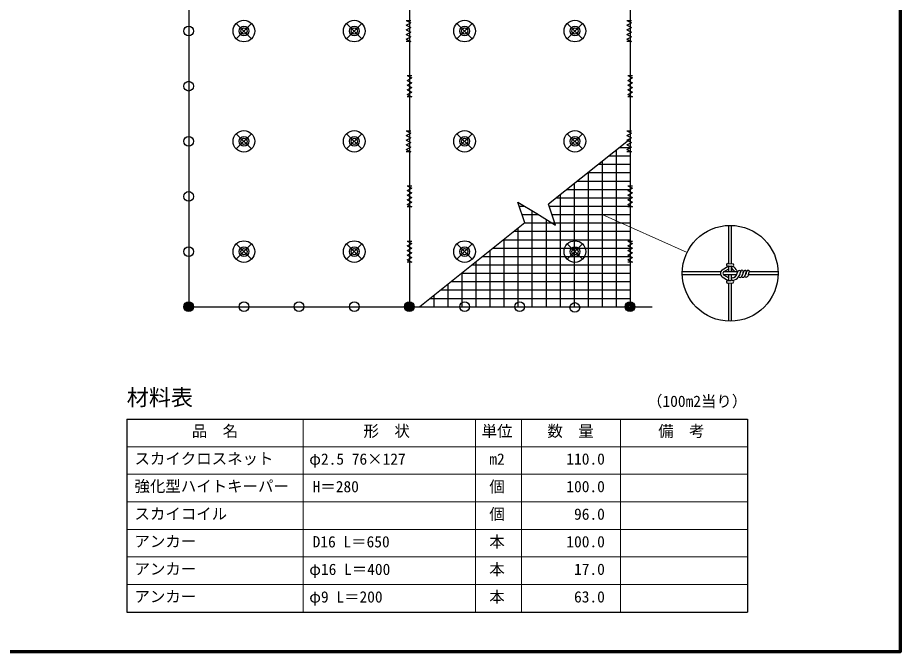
# Model space of a CAD drawing. Units: millimetres, scale not verified. Extents: x 400 to 16400, y 400 to 11650.
# Drawn here: x 8400 to 16400, y 400 to 6146 of the extents above; entities that cross this region are included whole.
import ezdxf
from ezdxf.enums import TextEntityAlignment as Align

# ---------------------------------------------------------------- set-up
doc = ezdxf.new("R2010")
doc.units = ezdxf.units.MM
doc.header["$LTSCALE"] = 40
for name, color, linetype in [('C-BMK-HTXT', 7, 'Continuous'), ('C-MTR-TXT', 5, 'Continuous'), ('C-TTL-TXT', 7, 'Continuous')]:
    doc.layers.add(name, color=color, linetype=linetype)
for name, color, linetype, lineweight in [('C-MTR-FRAM', 5, 'Continuous', 25), ('C-MTR-LINE', 5, 'Continuous', 13), ('C-STR', 7, 'Continuous', 25), ('C-STR-HTXT', 1, 'Continuous', 13), ('C-TTL-LINE', 7, 'Continuous', 25)]:
    doc.layers.add(name, color=color, linetype=linetype, lineweight=lineweight)
doc.styles.add('ＭＳ ゴシック', font='')
doc.styles.get('ＭＳ ゴシック').set_extended_font_data('MS Gothic')

msp = doc.modelspace()

# ---------------------------------------------------------------- linework, layer by layer
at = {"layer": 'C-MTR-FRAM'}
for p, q in [((9388.84, 2505.73), (9388.84, 755.73)), ((9388.84, 2505.73), (15014.11, 2505.73)), ((15014.11, 2505.73), (15014.11, 755.73)), ((9388.84, 755.73), (15014.11, 755.73))]:
    msp.add_line(p, q, dxfattribs=at)
at = {"layer": 'C-MTR-LINE'}
for p, q in [((10988.84, 2505.73), (10988.84, 755.73)), ((12548.56, 2505.73), (12548.56, 755.73)), ((12966.18, 2505.73), (12966.18, 755.73)), ((13863.21, 2505.73), (13863.21, 755.73)), ((9388.84, 2255.73), (15014.11, 2255.73)), ((9388.84, 2005.73), (15014.11, 2005.73)), ((9388.84, 1755.73), (15014.11, 1755.73)), ((9388.84, 1505.73), (15014.11, 1505.73)), ((9388.84, 1255.73), (15014.11, 1255.73)), ((9388.84, 1005.73), (15014.11, 1005.73))]:
    msp.add_line(p, q, dxfattribs=at)
at = {"layer": 'C-STR'}
for p, q in [((9950.57, 6275.07), (9950.57, 3524.91)), ((11950.57, 6275.07), (11950.57, 3524.91)), ((13950.57, 6275.07), (13950.57, 3524.91)), ((10381.27, 5955.62), (10519.87, 6094.21)), ((10381.27, 6094.21), (10519.87, 5955.62)), ((11381.27, 5955.62), (11519.87, 6094.21)), ((11381.27, 6094.21), (11519.87, 5955.62)), ((11920.87, 6119.79), (11963.3, 6098.58)), ((11920.87, 6119.79), (11963.3, 6119.79)), ((11920.87, 6077.36), (11963.3, 6098.58)), ((12381.27, 5955.62), (12519.87, 6094.21)), ((12381.27, 6094.21), (12519.87, 5955.62)), ((13381.27, 5955.62), (13519.87, 6094.21)), ((13381.27, 6094.21), (13519.87, 5955.62)), ((13920.87, 6119.79), (13963.3, 6098.58)), ((13920.87, 6119.79), (13963.3, 6119.79)), ((13920.87, 6077.36), (13963.3, 6098.58)), ((11920.87, 6077.36), (11963.3, 6056.15)), ((11920.87, 6034.94), (11963.3, 6056.15)), ((11920.87, 6034.94), (11963.3, 6013.72)), ((11920.87, 5992.51), (11963.3, 6013.72)), ((13920.87, 6077.36), (13963.3, 6056.15)), ((13920.87, 6034.94), (13963.3, 6056.15)), ((13920.87, 6034.94), (13963.3, 6013.72)), ((13920.87, 5992.51), (13963.3, 6013.72)), ((11920.87, 5992.51), (11963.3, 5971.3)), ((11920.87, 5950.09), (11963.3, 5971.3)), ((11920.87, 5950.09), (11963.3, 5928.87)), ((11963.3, 5928.87), (11920.87, 5928.87)), ((13920.87, 5992.51), (13963.3, 5971.3)), ((13920.87, 5950.09), (13963.3, 5971.3)), ((13920.87, 5950.09), (13963.3, 5928.87)), ((13963.3, 5928.87), (13920.87, 5928.87)), ((11929.36, 5620.37), (11971.78, 5599.16)), ((11929.36, 5620.37), (11971.78, 5620.37)), ((13929.36, 5620.37), (13971.78, 5599.16)), ((13929.36, 5620.37), (13971.78, 5620.37)), ((11929.36, 5577.95), (11971.78, 5599.16)), ((11929.36, 5577.95), (11971.78, 5556.73)), ((11929.36, 5535.52), (11971.78, 5556.73)), ((11929.36, 5535.52), (11971.78, 5514.31)), ((13929.36, 5577.95), (13971.78, 5599.16)), ((13929.36, 5577.95), (13971.78, 5556.73)), ((13929.36, 5535.52), (13971.78, 5556.73)), ((13929.36, 5535.52), (13971.78, 5514.31)), ((11929.36, 5493.1), (11971.78, 5514.31)), ((11929.36, 5493.1), (11971.78, 5471.88)), ((11929.36, 5450.67), (11971.78, 5471.88)), ((11929.36, 5450.67), (11971.78, 5429.46)), ((13929.36, 5493.1), (13971.78, 5514.31)), ((13929.36, 5493.1), (13971.78, 5471.88)), ((13929.36, 5450.67), (13971.78, 5471.88)), ((13929.36, 5450.67), (13971.78, 5429.46)), ((11971.78, 5429.46), (11929.36, 5429.46)), ((13971.78, 5429.46), (13929.36, 5429.46)), ((10381.27, 4955.62), (10519.87, 5094.21)), ((10381.27, 5094.21), (10519.87, 4955.62)), ((11381.27, 4955.62), (11519.87, 5094.21)), ((11381.27, 5094.21), (11519.87, 4955.62)), ((11920.87, 5119.79), (11963.3, 5098.58)), ((11920.87, 5119.79), (11963.3, 5119.79)), ((11920.87, 5077.36), (11963.3, 5098.58)), ((11920.87, 5077.36), (11963.3, 5056.15)), ((11920.87, 5034.94), (11963.3, 5056.15)), ((12381.27, 4955.62), (12519.87, 5094.21)), ((12381.27, 5094.21), (12519.87, 4955.62)), ((13950.57, 5044.91), (13211.95, 4455.57)), ((13381.27, 4955.62), (13519.87, 5094.21)), ((13381.27, 5094.21), (13519.87, 4955.62)), ((13920.87, 5119.79), (13963.3, 5098.58)), ((13920.87, 5119.79), (13963.3, 5119.79)), ((13920.87, 5077.36), (13963.3, 5098.58)), ((13920.87, 5077.36), (13963.3, 5056.15)), ((13920.87, 5034.94), (13963.3, 5056.15)), ((11920.87, 5034.94), (11963.3, 5013.72)), ((11920.87, 4992.51), (11963.3, 5013.72)), ((11920.87, 4992.51), (11963.3, 4971.3)), ((11920.87, 4950.09), (11963.3, 4971.3)), ((13855.32, 4968.91), (13950.57, 4968.91)), ((13920.87, 5034.94), (13963.3, 5013.72)), ((13920.87, 4992.51), (13963.3, 5013.72)), ((13920.87, 4992.51), (13963.3, 4971.3)), ((13920.87, 4950.09), (13963.3, 4971.3)), ((11920.87, 4950.09), (11963.3, 4928.87)), ((11963.3, 4928.87), (11920.87, 4928.87)), ((13760.07, 4892.91), (13950.57, 4892.91)), ((13823.57, 4943.58), (13823.57, 3524.91)), ((13920.87, 4950.09), (13963.3, 4928.87)), ((13963.3, 4928.87), (13920.87, 4928.87)), ((13664.82, 4816.91), (13950.57, 4816.91)), ((13696.57, 4842.25), (13696.57, 3524.91)), ((13569.57, 4740.91), (13569.57, 3524.91)), ((13569.57, 4740.91), (13950.57, 4740.91)), ((13474.32, 4664.91), (13950.57, 4664.91)), ((11929.36, 4620.37), (11971.78, 4599.16)), ((11929.36, 4620.37), (11971.78, 4620.37)), ((11929.36, 4577.95), (11971.78, 4599.16)), ((11929.36, 4577.95), (11971.78, 4556.73)), ((13379.07, 4588.91), (13950.57, 4588.91)), ((13442.57, 4639.58), (13442.57, 3524.91)), ((13929.36, 4620.37), (13971.78, 4599.16)), ((13929.36, 4620.37), (13971.78, 4620.37)), ((13929.36, 4577.95), (13971.78, 4599.16)), ((13929.36, 4577.95), (13971.78, 4556.73)), ((11929.36, 4535.52), (11971.78, 4556.73)), ((11929.36, 4535.52), (11971.78, 4514.31)), ((11929.36, 4493.1), (11971.78, 4514.31)), ((11929.36, 4493.1), (11971.78, 4471.88)), ((13283.82, 4512.91), (13950.57, 4512.91)), ((13315.57, 4538.25), (13315.57, 3524.91)), ((13929.36, 4535.52), (13971.78, 4556.73)), ((13929.36, 4535.52), (13971.78, 4514.31)), ((13929.36, 4493.1), (13971.78, 4514.31)), ((13929.36, 4493.1), (13971.78, 4471.88)), ((11929.36, 4450.67), (11971.78, 4471.88)), ((11929.36, 4450.67), (11971.78, 4429.46)), ((11971.78, 4429.46), (11929.36, 4429.46)), ((12998.07, 4284.91), (12934.32, 4474.48)), ((12934.32, 4474.48), (13105.01, 4370.24)), ((12946.96, 4436.91), (12995.84, 4436.91)), ((13275.69, 4266), (13211.95, 4455.57)), ((13218.22, 4436.91), (13950.57, 4436.91)), ((13929.36, 4450.67), (13971.78, 4471.88)), ((13929.36, 4450.67), (13971.78, 4429.46)), ((13971.78, 4429.46), (13929.36, 4429.46)), ((12972.51, 4360.91), (13120.28, 4360.91)), ((13061.57, 4396.77), (13061.57, 3524.91)), ((13105.01, 4370.24), (13275.69, 4266)), ((13243.78, 4360.91), (13950.57, 4360.91)), ((12998.07, 4284.91), (12045.57, 3524.91)), ((12998.07, 4284.91), (13950.57, 4284.91)), ((13188.57, 4319.21), (13188.57, 3524.91)), ((14844.7, 3916.67), (14844.7, 4262.58)), ((14869.7, 3915.36), (14869.7, 4262.58)), ((12902.82, 4208.91), (13950.57, 4208.91)), ((12934.57, 4234.25), (12934.57, 3524.91)), ((10381.27, 3955.62), (10519.87, 4094.21)), ((10381.27, 4094.21), (10519.87, 3955.62)), ((11381.27, 3955.62), (11519.87, 4094.21)), ((11381.27, 4094.21), (11519.87, 3955.62)), ((11929.36, 4120.37), (11971.78, 4099.16)), ((11929.36, 4120.37), (11971.78, 4120.37)), ((11929.36, 4077.95), (11971.78, 4099.16)), ((12381.27, 3955.62), (12519.87, 4094.21)), ((12381.27, 4094.21), (12519.87, 3955.62)), ((12807.57, 4132.91), (13950.57, 4132.91)), ((12807.57, 4132.91), (12807.57, 3524.91)), ((13381.27, 3955.62), (13519.87, 4094.21)), ((13381.27, 4094.21), (13519.87, 3955.62)), ((13929.36, 4120.37), (13971.78, 4099.16)), ((13929.36, 4120.37), (13971.78, 4120.37)), ((13929.36, 4077.95), (13971.78, 4099.16)), ((11929.36, 4077.95), (11971.78, 4056.73)), ((11929.36, 4035.52), (11971.78, 4056.73)), ((11929.36, 4035.52), (11971.78, 4014.31)), ((11929.36, 3993.1), (11971.78, 4014.31)), ((12680.57, 4031.58), (12680.57, 3524.91)), ((12712.32, 4056.91), (13950.57, 4056.91)), ((13929.36, 4077.95), (13971.78, 4056.73)), ((13929.36, 4035.52), (13971.78, 4056.73)), ((13929.36, 4035.52), (13971.78, 4014.31)), ((13929.36, 3993.1), (13971.78, 4014.31)), ((11929.36, 3993.1), (11971.78, 3971.88)), ((11929.36, 3950.67), (11971.78, 3971.88)), ((11929.36, 3950.67), (11971.78, 3929.46)), ((11971.78, 3929.46), (11929.36, 3929.46)), ((12553.57, 3930.25), (12553.57, 3524.91)), ((12617.07, 3980.91), (13950.57, 3980.91)), ((13929.36, 3993.1), (13971.78, 3971.88)), ((13929.36, 3950.67), (13971.78, 3971.88)), ((13929.36, 3950.67), (13971.78, 3929.46)), ((13971.78, 3929.46), (13929.36, 3929.46)), ((12521.82, 3904.91), (13950.57, 3904.91)), ((14771.22, 3840.49), (14423.75, 3840.49)), ((14784.44, 3859.26), (14839.9, 3893.36)), ((14797.83, 3840.49), (14844.7, 3869.31)), ((14924.89, 3840.49), (14797.83, 3840.49)), ((14831.11, 3894.7), (14838.12, 3892.27)), ((14832.56, 3917.31), (14883.6, 3914.64)), ((14841.63, 3893.8), (14866.85, 3892.48)), ((14844.7, 3840.49), (14844.7, 3893.64)), ((14869.7, 3884.43), (14882.05, 3892.03)), ((14869.7, 3840.24), (14869.7, 3889.49)), ((14918.48, 3851.67), (14923.59, 3840.49)), ((14922.2, 3827.99), (14925.99, 3845.58)), ((14949.05, 3827.99), (14952.84, 3845.58)), ((14979.25, 3840.49), (14976.29, 3840.49)), ((14976.83, 3829.36), (14980.4, 3845.8)), ((14999.3, 3824.47), (15002.79, 3840.49)), ((15006.73, 3840.49), (15002.79, 3840.49)), ((15004.6, 3830.72), (15007.95, 3846.11)), ((15027.08, 3825.83), (15030.27, 3840.49)), ((15292.04, 3840.49), (15030.27, 3840.49)), ((12426.57, 3828.91), (13950.57, 3828.91)), ((12426.57, 3828.91), (12426.57, 3524.91)), ((14771.22, 3815.49), (14423.75, 3815.49)), ((14784.44, 3796.72), (14840.7, 3762.12)), ((14797.83, 3815.49), (14844.7, 3786.66)), ((14917.67, 3815.49), (14797.83, 3815.49)), ((14831.11, 3761.27), (14838.12, 3763.71)), ((14841.63, 3762.17), (14866.85, 3763.49)), ((14844.7, 3762.33), (14844.7, 3815.49)), ((14869.7, 3766.49), (14869.7, 3815.49)), ((14874.93, 3785.82), (14869.7, 3784.95)), ((14869.7, 3771.55), (14882.05, 3763.95)), ((14971.58, 3815.49), (14969.39, 3815.49)), ((14998.59, 3815.49), (14996.7, 3815.49)), ((15292.02, 3815.49), (15023.97, 3815.49)), ((12299.57, 3727.58), (12299.57, 3524.91)), ((12331.32, 3752.91), (13950.57, 3752.91)), ((14832.56, 3738.66), (14883.6, 3741.34)), ((14844.7, 3394.13), (14844.7, 3739.3)), ((14869.7, 3394.09), (14869.7, 3740.61)), ((12140.82, 3600.91), (13950.57, 3600.91)), ((12172.57, 3626.25), (12172.57, 3524.91)), ((12236.07, 3676.91), (13950.57, 3676.91)), ((9950.57, 3524.91), (14149.91, 3524.91))]:
    msp.add_line(p, q, dxfattribs=at)
for centre, radius in [((10450.57, 6024.91), 98), ((11450.57, 6024.91), 98), ((12450.57, 6024.91), 98), ((13450.57, 6024.91), 98), ((9950.57, 6024.91), 44), ((10450.57, 6024.91), 44), ((10450.57, 6024.91), 28.16), ((11450.57, 6024.91), 44), ((11450.57, 6024.91), 28.16), ((12450.57, 6024.91), 44), ((12450.57, 6024.91), 28.16), ((13450.57, 6024.91), 44), ((13450.57, 6024.91), 28.16), ((9950.57, 5524.91), 44), ((10450.57, 5024.91), 98), ((11450.57, 5024.91), 98), ((12450.57, 5024.91), 98), ((13450.57, 5024.91), 98), ((9950.57, 5024.91), 44), ((10450.57, 5024.91), 44), ((10450.57, 5024.91), 28.16), ((11450.57, 5024.91), 44), ((11450.57, 5024.91), 28.16), ((12450.57, 5024.91), 44), ((12450.57, 5024.91), 28.16), ((13450.57, 5024.91), 44), ((13450.57, 5024.91), 28.16), ((9950.57, 4524.91), 44), ((10450.57, 4024.91), 98), ((11450.57, 4024.91), 98), ((12450.57, 4024.91), 98), ((13450.57, 4024.91), 98), ((9950.57, 4024.91), 44), ((10450.57, 4024.91), 44), ((10450.57, 4024.91), 28.16), ((11450.57, 4024.91), 44), ((11450.57, 4024.91), 28.16), ((12450.57, 4024.91), 44), ((12450.57, 4024.91), 28.16), ((13450.57, 4024.91), 44), ((13450.57, 4024.91), 28.16), ((9950.57, 3524.91), 44), ((9950.57, 3524.91), 35.2), ((9950.57, 3524.91), 28.16), ((9950.57, 3524.91), 22.53), ((9950.57, 3524.91), 18.02), ((9950.57, 3524.91), 14.42), ((10450.57, 3524.91), 44), ((10950.57, 3524.91), 44), ((11450.57, 3524.91), 44), ((11950.57, 3524.91), 44), ((11950.57, 3524.91), 35.2), ((11950.57, 3524.91), 28.16), ((11950.57, 3524.91), 22.53), ((11950.57, 3524.91), 18.02), ((11950.57, 3524.91), 14.42), ((12450.57, 3524.91), 44), ((12950.57, 3524.91), 44), ((13449.74, 3518.25), 44), ((13950.57, 3524.91), 44), ((13950.57, 3524.91), 35.2), ((13950.57, 3524.91), 28.16), ((13950.57, 3524.91), 22.53), ((13950.57, 3524.91), 18.02), ((13950.57, 3524.91), 14.42)]:
    msp.add_circle(centre, radius, dxfattribs=at)
at = {"layer": 'C-STR', "color": 1}
msp.add_circle((14857.89, 3828.26), 434.32, dxfattribs=at)
at = {"layer": 'C-STR'}
for centre, radius, start, end in [((14808.89, 3827.99), 39.69, 128.01607, 231.98393), ((14808.89, 3827.99), 16.69, 131.5064, 228.4936), ((14834.67, 3905.83), 11.68, 100.41103, 252.254), ((14841.47, 3890.81), 3, 87, 121.5903), ((14866.7, 3889.49), 3, 0, 87), ((14817.13, 3795.27), 92.98, 29.09588, 55.57479), ((14877.72, 3903.68), 12.43, 290.38425, 61.79497), ((14817.13, 3795.27), 115.98, 29.09588, 55.57479), ((14939.06, 3838.42), 14.9, 24.48532, 151.3129), ((14969.73, 3842.35), 17.2, 142.96376, 169.16915), ((14964.08, 3840.18), 14.9, 1.15077, 122.83183), ((15144.69, 3784.98), 177.32, 161.75655, 167.67008), ((14997.1, 3841.65), 17.2, 142.96376, 169.16915), ((14991.45, 3839.49), 14.9, 3.85673, 122.83183), ((15024.65, 3841.96), 17.2, 142.96376, 169.16915), ((15018.99, 3839.79), 14.9, 2.66952, 122.83183), ((14834.67, 3750.15), 11.68, 107.746, 259.58897), ((14841.47, 3765.17), 3, 238.4097, 273), ((14866.7, 3766.49), 3, 273, 0), ((14868.83, 3840.24), 54.76, 276.4031, 347.07226), ((14877.72, 3752.3), 12.43, 298.20503, 69.61575), ((14868.83, 3840.24), 77.76, 280.22624, 325.22142), ((14945.76, 3813.26), 21.74, 233.05948, 312.57609), ((14878.13, 3842.18), 71.56, 319.69013, 338.09998), ((14895.68, 3840.24), 54.76, 333.12774, 347.07226), ((14895.68, 3840.24), 77.76, 326.43908, 347.07226), ((14973.54, 3814.63), 21.74, 233.05948, 312.57609), ((14923.46, 3841.61), 54.76, 321.41698, 347.07226), ((14923.46, 3841.61), 77.76, 326.43908, 347.07226), ((15001.32, 3816), 21.74, 233.05948, 312.57609), ((14951.23, 3842.97), 54.76, 321.27528, 347.07226), ((14951.23, 3842.97), 77.76, 326.43908, 347.07226)]:
    msp.add_arc(centre, radius, start, end, dxfattribs=at)
at = {"layer": 'C-STR-HTXT'}
msp.add_line((13696.57, 4360.91), (14467.03, 4017.64), dxfattribs=at)
at = {"layer": 'C-TTL-LINE', "color": 2, "lineweight": 70}
msp.add_lwpolyline([(400, 400), (16400, 400), (16400, 11480), (400, 11480)], close=True, dxfattribs=at)
at = {"layer": 'C-TTL-LINE'}
for centre, start, end in [((9950.57, 3524.91), 0.00002, 179.99998), ((9950.57, 3524.91), 180.00002, 359.99998), ((11950.57, 3524.91), 0.00002, 179.99998), ((11950.57, 3524.91), 180.00002, 359.99998)]:
    msp.add_arc(centre, 7.42, start, end, dxfattribs=at)

# ---------------------------------------------------------------- texts
at = {"layer": 'C-BMK-HTXT', "color": 5, "style": 'ＭＳ ゴシック'}
for s, p in [('（100m2当り）', (14104.11, 2585.73)), ('スカイクロスネット', (9458.78, 2065.43))]:
    msp.add_text(s, height=102.6, dxfattribs=at).set_placement(p, align=Align.BOTTOM_LEFT)
at = {"layer": 'C-MTR-TXT', "style": 'ＭＳ ゴシック'}
for s, p in [('品\u3000名', (9978.1, 2315.43)), ('形\u3000状', (11534.43, 2315.43)), ('数\u3000量', (13201.05, 2315.43)), ('備\u3000考', (14205.53, 2315.43)), ('φ2.5 76×127', (11042.83, 2061.82)), ('強化型ハイトキーパー', (9458.78, 1815.43)), ('H＝280', (11073.5, 1811.82)), ('スカイコイル', (9458.78, 1565.43)), ('アンカー', (9458.78, 1315.43)), ('D16 L＝650', (11073.5, 1311.82)), ('アンカー', (9458.78, 1065.43)), ('φ16 L＝400', (11042.83, 1061.82)), ('アンカー', (9458.78, 815.43)), ('φ9 L＝200', (11042.83, 811.82))]:
    msp.add_text(s, height=102.6, dxfattribs=at).set_placement(p, align=Align.BOTTOM_LEFT)
for s, p in [('単位', (12744.6, 2315.43)), ('m2', (12744.6, 2061.82)), ('個', (12744.6, 1811.82)), ('個', (12744.6, 1561.82)), ('本', (12744.6, 1311.82)), ('本', (12744.6, 1061.82)), ('本', (12744.6, 811.82))]:
    msp.add_text(s, height=102.6, dxfattribs=at).set_placement(p, align=Align.BOTTOM_CENTER)
for s, p in [('110.0', (13721.89, 2062.41)), ('100.0', (13721.89, 1812.41)), ('96.0', (13721.89, 1562.41)), ('100.0', (13721.89, 1312.41)), ('\u300017.0', (13721.89, 1062.41)), ('63.0', (13721.89, 812.41))]:
    msp.add_text(s, height=102.6, dxfattribs=at).set_placement(p, align=Align.BOTTOM_RIGHT)
at = {"layer": 'C-TTL-TXT', "color": 5, "style": 'ＭＳ ゴシック'}
msp.add_text('材料表', height=146.6, dxfattribs=at).set_placement((9388.84, 2585.73), align=Align.BOTTOM_LEFT)

doc.saveas('drawing.dxf')
